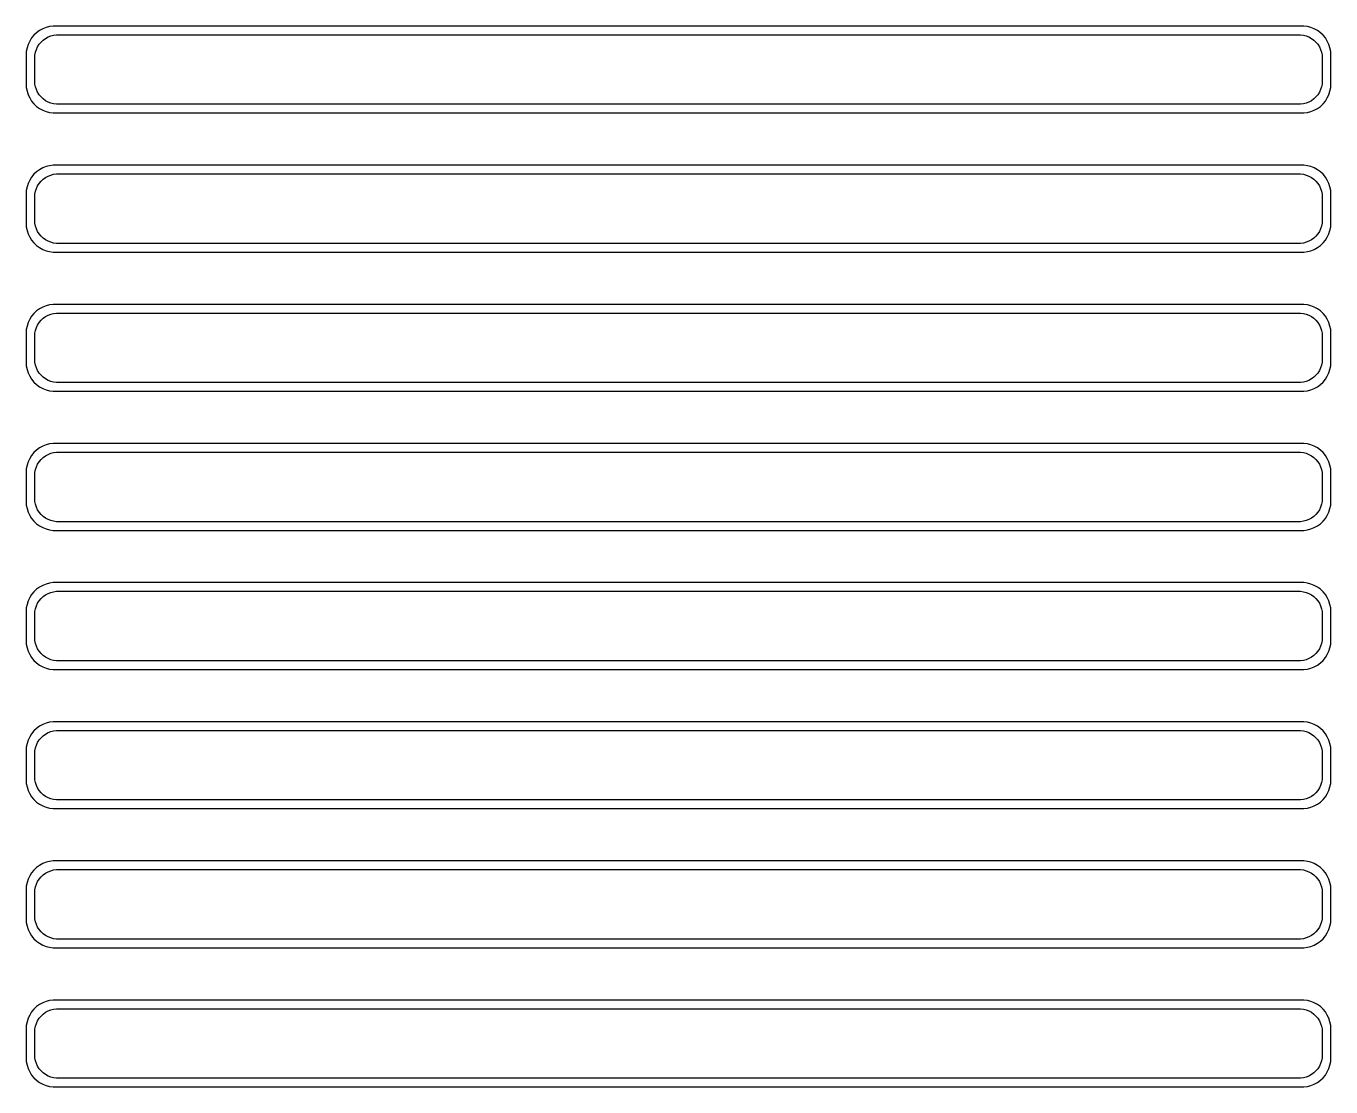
# Model space of a CAD drawing. Header units: metres. Extents: x -112 to 112, y 353 to 703.
# Drawn here: x -112.5 to 112.5, y 520.5 to 703.5 of the extents above; entities that cross this region are included whole.
import ezdxf

# ---------------------------------------------------------------- set-up
doc = ezdxf.new("R2010")
doc.units = ezdxf.units.M

msp = doc.modelspace()

# ---------------------------------------------------------------- linework, layer by layer
for p, q in [((-110.687, 702.353), (-111.145, 701.923)), ((-110.179, 702.722), (-110.687, 702.353)), ((-109.629, 703.024), (-110.179, 702.722)), ((-109.045, 703.255), (-109.629, 703.024)), ((-108.437, 703.411), (-109.045, 703.255)), ((-107.814, 703.49), (-108.437, 703.411)), ((107.814, 703.49), (-107.814, 703.49)), ((108.437, 703.411), (107.814, 703.49)), ((109.045, 703.255), (108.437, 703.411)), ((109.629, 703.024), (109.045, 703.255)), ((110.179, 702.722), (109.629, 703.024)), ((110.687, 702.353), (110.179, 702.722)), ((111.145, 701.923), (110.687, 702.353)), ((-112.149, 700.341), (-112.343, 699.743)), ((-111.882, 700.909), (-112.149, 700.341)), ((-111.545, 701.439), (-111.882, 700.909)), ((-111.145, 701.923), (-111.545, 701.439)), ((-110.719, 699.472), (-110.505, 699.927)), ((-110.505, 699.927), (-110.236, 700.351)), ((-110.236, 700.351), (-109.916, 700.738)), ((-109.916, 700.738), (-109.55, 701.082)), ((-109.55, 701.082), (-109.143, 701.377)), ((-109.143, 701.377), (-108.703, 701.619)), ((-108.703, 701.619), (-108.236, 701.804)), ((-108.236, 701.804), (-107.75, 701.929)), ((-107.75, 701.929), (-107.251, 701.992)), ((-107.251, 701.992), (107.251, 701.992)), ((107.251, 701.992), (107.75, 701.929)), ((107.75, 701.929), (108.236, 701.804)), ((108.236, 701.804), (108.703, 701.619)), ((108.703, 701.619), (109.143, 701.377)), ((109.143, 701.377), (109.55, 701.082)), ((109.55, 701.082), (109.916, 700.738)), ((109.916, 700.738), (110.236, 700.351)), ((110.236, 700.351), (110.505, 699.927)), ((110.505, 699.927), (110.719, 699.472)), ((111.545, 701.439), (111.145, 701.923)), ((111.882, 700.909), (111.545, 701.439)), ((112.149, 700.341), (111.882, 700.909)), ((112.343, 699.743), (112.149, 700.341)), ((-112.461, 699.127), (-112.5, 698.5)), ((-112.5, 698.5), (-112.5, 693.5)), ((-112.343, 699.743), (-112.461, 699.127)), ((-111, 698), (-110.968, 698.501)), ((-111, 694), (-111, 698)), ((-110.968, 698.501), (-110.874, 698.995)), ((-110.874, 698.995), (-110.719, 699.472)), ((110.719, 699.472), (110.874, 698.995)), ((110.874, 698.995), (110.968, 698.501)), ((110.968, 698.501), (111, 698)), ((111, 698), (111, 694)), ((112.461, 699.127), (112.343, 699.743)), ((112.5, 698.5), (112.461, 699.127)), ((112.5, 693.5), (112.5, 698.5)), ((-112.5, 693.5), (-112.461, 692.873)), ((-110.968, 693.499), (-111, 694)), ((-110.874, 693.005), (-110.968, 693.499)), ((-110.719, 692.528), (-110.874, 693.005)), ((110.874, 693.005), (110.719, 692.528)), ((110.968, 693.499), (110.874, 693.005)), ((111, 694), (110.968, 693.499)), ((112.461, 692.873), (112.5, 693.5)), ((-112.461, 692.873), (-112.343, 692.257)), ((-112.343, 692.257), (-112.149, 691.659)), ((-112.149, 691.659), (-111.882, 691.091)), ((-111.882, 691.091), (-111.545, 690.561)), ((-110.505, 692.073), (-110.719, 692.528)), ((-110.236, 691.649), (-110.505, 692.073)), ((-109.916, 691.262), (-110.236, 691.649)), ((-109.55, 690.918), (-109.916, 691.262)), ((-109.143, 690.623), (-109.55, 690.918)), ((109.55, 690.918), (109.143, 690.623)), ((109.916, 691.262), (109.55, 690.918)), ((110.236, 691.649), (109.916, 691.262)), ((110.505, 692.073), (110.236, 691.649)), ((110.719, 692.528), (110.505, 692.073)), ((111.545, 690.561), (111.882, 691.091)), ((111.882, 691.091), (112.149, 691.659)), ((112.149, 691.659), (112.343, 692.257)), ((112.343, 692.257), (112.461, 692.873)), ((-111.545, 690.561), (-111.145, 690.077)), ((-111.145, 690.077), (-110.687, 689.647)), ((-110.687, 689.647), (-110.179, 689.278)), ((-110.179, 689.278), (-109.629, 688.976)), ((-109.629, 688.976), (-109.045, 688.745)), ((-108.703, 690.381), (-109.143, 690.623)), ((-109.045, 688.745), (-108.437, 688.589)), ((-108.236, 690.196), (-108.703, 690.381)), ((-108.437, 688.589), (-107.814, 688.51)), ((-107.75, 690.071), (-108.236, 690.196)), ((-107.814, 688.51), (107.814, 688.51)), ((-107.251, 690.008), (-107.75, 690.071)), ((107.251, 690.008), (-107.251, 690.008)), ((107.75, 690.071), (107.251, 690.008)), ((108.236, 690.196), (107.75, 690.071)), ((107.814, 688.51), (108.437, 688.589)), ((108.703, 690.381), (108.236, 690.196)), ((108.437, 688.589), (109.045, 688.745)), ((109.143, 690.623), (108.703, 690.381)), ((109.045, 688.745), (109.629, 688.976)), ((109.629, 688.976), (110.179, 689.278)), ((110.179, 689.278), (110.687, 689.647)), ((110.687, 689.647), (111.145, 690.077)), ((111.145, 690.077), (111.545, 690.561)), ((-111.545, 677.439), (-111.882, 676.909)), ((-111.145, 677.923), (-111.545, 677.439)), ((-110.687, 678.353), (-111.145, 677.923)), ((-110.179, 678.722), (-110.687, 678.353)), ((-109.629, 679.024), (-110.179, 678.722)), ((-109.045, 679.255), (-109.629, 679.024)), ((-109.55, 677.082), (-109.143, 677.377)), ((-109.143, 677.377), (-108.703, 677.619)), ((-108.437, 679.411), (-109.045, 679.255)), ((-108.703, 677.619), (-108.236, 677.804)), ((-107.814, 679.49), (-108.437, 679.411)), ((-108.236, 677.804), (-107.75, 677.929)), ((107.814, 679.49), (-107.814, 679.49)), ((-107.75, 677.929), (-107.251, 677.992)), ((-107.251, 677.992), (107.251, 677.992)), ((107.251, 677.992), (107.75, 677.929)), ((107.75, 677.929), (108.236, 677.804)), ((108.437, 679.411), (107.814, 679.49)), ((108.236, 677.804), (108.703, 677.619)), ((109.045, 679.255), (108.437, 679.411)), ((108.703, 677.619), (109.143, 677.377)), ((109.629, 679.024), (109.045, 679.255)), ((109.143, 677.377), (109.55, 677.082)), ((110.179, 678.722), (109.629, 679.024)), ((110.687, 678.353), (110.179, 678.722)), ((111.145, 677.923), (110.687, 678.353)), ((111.545, 677.439), (111.145, 677.923)), ((111.882, 676.909), (111.545, 677.439)), ((-112.461, 675.127), (-112.5, 674.5)), ((-112.343, 675.743), (-112.461, 675.127)), ((-112.149, 676.341), (-112.343, 675.743)), ((-111.882, 676.909), (-112.149, 676.341)), ((-110.874, 674.995), (-110.719, 675.472)), ((-110.719, 675.472), (-110.505, 675.927)), ((-110.505, 675.927), (-110.236, 676.351)), ((-110.236, 676.351), (-109.916, 676.738)), ((-109.916, 676.738), (-109.55, 677.082)), ((109.55, 677.082), (109.916, 676.738)), ((109.916, 676.738), (110.236, 676.351)), ((110.236, 676.351), (110.505, 675.927)), ((110.505, 675.927), (110.719, 675.472)), ((110.719, 675.472), (110.874, 674.995)), ((112.149, 676.341), (111.882, 676.909)), ((112.343, 675.743), (112.149, 676.341)), ((112.461, 675.127), (112.343, 675.743)), ((112.5, 674.5), (112.461, 675.127)), ((-112.5, 674.5), (-112.5, 669.5)), ((-111, 674), (-110.968, 674.501)), ((-111, 670), (-111, 674)), ((-110.968, 674.501), (-110.874, 674.995)), ((110.874, 674.995), (110.968, 674.501)), ((110.968, 674.501), (111, 674)), ((111, 674), (111, 670)), ((112.5, 669.5), (112.5, 674.5)), ((-112.5, 669.5), (-112.461, 668.873)), ((-112.461, 668.873), (-112.343, 668.257)), ((-112.343, 668.257), (-112.149, 667.659)), ((-110.968, 669.499), (-111, 670)), ((-110.874, 669.005), (-110.968, 669.499)), ((-110.719, 668.528), (-110.874, 669.005)), ((-110.505, 668.073), (-110.719, 668.528)), ((110.719, 668.528), (110.505, 668.073)), ((110.874, 669.005), (110.719, 668.528)), ((110.968, 669.499), (110.874, 669.005)), ((111, 670), (110.968, 669.499)), ((112.149, 667.659), (112.343, 668.257)), ((112.343, 668.257), (112.461, 668.873)), ((112.461, 668.873), (112.5, 669.5)), ((-112.149, 667.659), (-111.882, 667.091)), ((-111.882, 667.091), (-111.545, 666.561)), ((-111.545, 666.561), (-111.145, 666.077)), ((-111.145, 666.077), (-110.687, 665.647)), ((-110.236, 667.649), (-110.505, 668.073)), ((-109.916, 667.262), (-110.236, 667.649)), ((-109.55, 666.918), (-109.916, 667.262)), ((-109.143, 666.623), (-109.55, 666.918)), ((-108.703, 666.381), (-109.143, 666.623)), ((-108.236, 666.196), (-108.703, 666.381)), ((-107.75, 666.071), (-108.236, 666.196)), ((-107.251, 666.008), (-107.75, 666.071)), ((107.251, 666.008), (-107.251, 666.008)), ((107.75, 666.071), (107.251, 666.008)), ((108.236, 666.196), (107.75, 666.071)), ((108.703, 666.381), (108.236, 666.196)), ((109.143, 666.623), (108.703, 666.381)), ((109.55, 666.918), (109.143, 666.623)), ((109.916, 667.262), (109.55, 666.918)), ((110.236, 667.649), (109.916, 667.262)), ((110.505, 668.073), (110.236, 667.649)), ((110.687, 665.647), (111.145, 666.077)), ((111.145, 666.077), (111.545, 666.561)), ((111.545, 666.561), (111.882, 667.091)), ((111.882, 667.091), (112.149, 667.659)), ((-110.687, 665.647), (-110.179, 665.278)), ((-110.179, 665.278), (-109.629, 664.976)), ((-109.629, 664.976), (-109.045, 664.745)), ((-109.045, 664.745), (-108.437, 664.589)), ((-108.437, 664.589), (-107.814, 664.51)), ((-107.814, 664.51), (107.814, 664.51)), ((107.814, 664.51), (108.437, 664.589)), ((108.437, 664.589), (109.045, 664.745)), ((109.045, 664.745), (109.629, 664.976)), ((109.629, 664.976), (110.179, 665.278)), ((110.179, 665.278), (110.687, 665.647)), ((-109.629, 655.024), (-110.179, 654.722)), ((-109.045, 655.255), (-109.629, 655.024)), ((-108.437, 655.411), (-109.045, 655.255)), ((-107.814, 655.49), (-108.437, 655.411)), ((107.814, 655.49), (-107.814, 655.49)), ((108.437, 655.411), (107.814, 655.49)), ((109.045, 655.255), (108.437, 655.411)), ((109.629, 655.024), (109.045, 655.255)), ((110.179, 654.722), (109.629, 655.024)), ((-111.882, 652.909), (-112.149, 652.341)), ((-111.545, 653.439), (-111.882, 652.909)), ((-111.145, 653.923), (-111.545, 653.439)), ((-110.687, 654.353), (-111.145, 653.923)), ((-110.179, 654.722), (-110.687, 654.353)), ((-110.236, 652.351), (-109.916, 652.738)), ((-109.916, 652.738), (-109.55, 653.082)), ((-109.55, 653.082), (-109.143, 653.377)), ((-109.143, 653.377), (-108.703, 653.619)), ((-108.703, 653.619), (-108.236, 653.804)), ((-108.236, 653.804), (-107.75, 653.929)), ((-107.75, 653.929), (-107.251, 653.992)), ((-107.251, 653.992), (107.251, 653.992)), ((107.251, 653.992), (107.75, 653.929)), ((107.75, 653.929), (108.236, 653.804)), ((108.236, 653.804), (108.703, 653.619)), ((108.703, 653.619), (109.143, 653.377)), ((109.143, 653.377), (109.55, 653.082)), ((109.55, 653.082), (109.916, 652.738)), ((109.916, 652.738), (110.236, 652.351)), ((110.687, 654.353), (110.179, 654.722)), ((111.145, 653.923), (110.687, 654.353)), ((111.545, 653.439), (111.145, 653.923)), ((111.882, 652.909), (111.545, 653.439)), ((112.149, 652.341), (111.882, 652.909)), ((-112.461, 651.127), (-112.5, 650.5)), ((-112.5, 650.5), (-112.5, 645.5)), ((-112.343, 651.743), (-112.461, 651.127)), ((-112.149, 652.341), (-112.343, 651.743)), ((-111, 650), (-110.968, 650.501)), ((-110.968, 650.501), (-110.874, 650.995)), ((-110.874, 650.995), (-110.719, 651.472)), ((-110.719, 651.472), (-110.505, 651.927)), ((-110.505, 651.927), (-110.236, 652.351)), ((110.236, 652.351), (110.505, 651.927)), ((110.505, 651.927), (110.719, 651.472)), ((110.719, 651.472), (110.874, 650.995)), ((110.874, 650.995), (110.968, 650.501)), ((110.968, 650.501), (111, 650)), ((112.343, 651.743), (112.149, 652.341)), ((112.461, 651.127), (112.343, 651.743)), ((112.5, 650.5), (112.461, 651.127)), ((112.5, 645.5), (112.5, 650.5)), ((-111, 646), (-111, 650)), ((111, 650), (111, 646)), ((-110.968, 645.499), (-111, 646)), ((111, 646), (110.968, 645.499)), ((-112.5, 645.5), (-112.461, 644.873)), ((-112.461, 644.873), (-112.343, 644.257)), ((-112.343, 644.257), (-112.149, 643.659)), ((-112.149, 643.659), (-111.882, 643.091)), ((-110.874, 645.005), (-110.968, 645.499)), ((-110.719, 644.528), (-110.874, 645.005)), ((-110.505, 644.073), (-110.719, 644.528)), ((-110.236, 643.649), (-110.505, 644.073)), ((-109.916, 643.262), (-110.236, 643.649)), ((110.236, 643.649), (109.916, 643.262)), ((110.505, 644.073), (110.236, 643.649)), ((110.719, 644.528), (110.505, 644.073)), ((110.874, 645.005), (110.719, 644.528)), ((110.968, 645.499), (110.874, 645.005)), ((111.882, 643.091), (112.149, 643.659)), ((112.149, 643.659), (112.343, 644.257)), ((112.343, 644.257), (112.461, 644.873)), ((112.461, 644.873), (112.5, 645.5)), ((-111.882, 643.091), (-111.545, 642.561)), ((-111.545, 642.561), (-111.145, 642.077)), ((-111.145, 642.077), (-110.687, 641.647)), ((-110.687, 641.647), (-110.179, 641.278)), ((-110.179, 641.278), (-109.629, 640.976)), ((-109.55, 642.918), (-109.916, 643.262)), ((-109.143, 642.623), (-109.55, 642.918)), ((-108.703, 642.381), (-109.143, 642.623)), ((-108.236, 642.196), (-108.703, 642.381)), ((-107.75, 642.071), (-108.236, 642.196)), ((-107.251, 642.008), (-107.75, 642.071)), ((107.251, 642.008), (-107.251, 642.008)), ((107.75, 642.071), (107.251, 642.008)), ((108.236, 642.196), (107.75, 642.071)), ((108.703, 642.381), (108.236, 642.196)), ((109.143, 642.623), (108.703, 642.381)), ((109.55, 642.918), (109.143, 642.623)), ((109.916, 643.262), (109.55, 642.918)), ((109.629, 640.976), (110.179, 641.278)), ((110.179, 641.278), (110.687, 641.647)), ((110.687, 641.647), (111.145, 642.077)), ((111.145, 642.077), (111.545, 642.561)), ((111.545, 642.561), (111.882, 643.091)), ((-109.629, 640.976), (-109.045, 640.745)), ((-109.045, 640.745), (-108.437, 640.589)), ((-108.437, 640.589), (-107.814, 640.51)), ((-107.814, 640.51), (107.814, 640.51)), ((107.814, 640.51), (108.437, 640.589)), ((108.437, 640.589), (109.045, 640.745)), ((109.045, 640.745), (109.629, 640.976)), ((-110.687, 630.353), (-111.145, 629.923)), ((-110.179, 630.722), (-110.687, 630.353)), ((-109.629, 631.024), (-110.179, 630.722)), ((-109.045, 631.255), (-109.629, 631.024)), ((-108.437, 631.411), (-109.045, 631.255)), ((-107.814, 631.49), (-108.437, 631.411)), ((107.814, 631.49), (-107.814, 631.49)), ((108.437, 631.411), (107.814, 631.49)), ((109.045, 631.255), (108.437, 631.411)), ((109.629, 631.024), (109.045, 631.255)), ((110.179, 630.722), (109.629, 631.024)), ((110.687, 630.353), (110.179, 630.722)), ((111.145, 629.923), (110.687, 630.353)), ((-112.149, 628.341), (-112.343, 627.743)), ((-111.882, 628.909), (-112.149, 628.341)), ((-111.545, 629.439), (-111.882, 628.909)), ((-111.145, 629.923), (-111.545, 629.439)), ((-110.719, 627.472), (-110.505, 627.927)), ((-110.505, 627.927), (-110.236, 628.351)), ((-110.236, 628.351), (-109.916, 628.738)), ((-109.916, 628.738), (-109.55, 629.082)), ((-109.55, 629.082), (-109.143, 629.377)), ((-109.143, 629.377), (-108.703, 629.619)), ((-108.703, 629.619), (-108.236, 629.804)), ((-108.236, 629.804), (-107.75, 629.929)), ((-107.75, 629.929), (-107.251, 629.992)), ((-107.251, 629.992), (107.251, 629.992)), ((107.251, 629.992), (107.75, 629.929)), ((107.75, 629.929), (108.236, 629.804)), ((108.236, 629.804), (108.703, 629.619)), ((108.703, 629.619), (109.143, 629.377)), ((109.143, 629.377), (109.55, 629.082)), ((109.55, 629.082), (109.916, 628.738)), ((109.916, 628.738), (110.236, 628.351)), ((110.236, 628.351), (110.505, 627.927)), ((110.505, 627.927), (110.719, 627.472)), ((111.545, 629.439), (111.145, 629.923)), ((111.882, 628.909), (111.545, 629.439)), ((112.149, 628.341), (111.882, 628.909)), ((112.343, 627.743), (112.149, 628.341)), ((-112.461, 627.127), (-112.5, 626.5)), ((-112.5, 626.5), (-112.5, 621.5)), ((-112.343, 627.743), (-112.461, 627.127)), ((-111, 626), (-110.968, 626.501)), ((-111, 622), (-111, 626)), ((-110.968, 626.501), (-110.874, 626.995)), ((-110.874, 626.995), (-110.719, 627.472)), ((110.719, 627.472), (110.874, 626.995)), ((110.874, 626.995), (110.968, 626.501)), ((110.968, 626.501), (111, 626)), ((111, 626), (111, 622)), ((112.461, 627.127), (112.343, 627.743)), ((112.5, 626.5), (112.461, 627.127)), ((112.5, 621.5), (112.5, 626.5)), ((-112.5, 621.5), (-112.461, 620.873)), ((-110.968, 621.499), (-111, 622)), ((-110.874, 621.005), (-110.968, 621.499)), ((-110.719, 620.528), (-110.874, 621.005)), ((110.874, 621.005), (110.719, 620.528)), ((110.968, 621.499), (110.874, 621.005)), ((111, 622), (110.968, 621.499)), ((112.461, 620.873), (112.5, 621.5)), ((-112.461, 620.873), (-112.343, 620.257)), ((-112.343, 620.257), (-112.149, 619.659)), ((-112.149, 619.659), (-111.882, 619.091)), ((-111.882, 619.091), (-111.545, 618.561)), ((-110.505, 620.073), (-110.719, 620.528)), ((-110.236, 619.649), (-110.505, 620.073)), ((-109.916, 619.262), (-110.236, 619.649)), ((-109.55, 618.918), (-109.916, 619.262)), ((-109.143, 618.623), (-109.55, 618.918)), ((109.55, 618.918), (109.143, 618.623)), ((109.916, 619.262), (109.55, 618.918)), ((110.236, 619.649), (109.916, 619.262)), ((110.505, 620.073), (110.236, 619.649)), ((110.719, 620.528), (110.505, 620.073)), ((111.545, 618.561), (111.882, 619.091)), ((111.882, 619.091), (112.149, 619.659)), ((112.149, 619.659), (112.343, 620.257)), ((112.343, 620.257), (112.461, 620.873)), ((-111.545, 618.561), (-111.145, 618.077)), ((-111.145, 618.077), (-110.687, 617.647)), ((-110.687, 617.647), (-110.179, 617.278)), ((-110.179, 617.278), (-109.629, 616.976)), ((-109.629, 616.976), (-109.045, 616.745)), ((-108.703, 618.381), (-109.143, 618.623)), ((-109.045, 616.745), (-108.437, 616.589)), ((-108.236, 618.196), (-108.703, 618.381)), ((-108.437, 616.589), (-107.814, 616.51)), ((-107.75, 618.071), (-108.236, 618.196)), ((-107.814, 616.51), (107.814, 616.51)), ((-107.251, 618.008), (-107.75, 618.071)), ((107.251, 618.008), (-107.251, 618.008)), ((107.75, 618.071), (107.251, 618.008)), ((108.236, 618.196), (107.75, 618.071)), ((107.814, 616.51), (108.437, 616.589)), ((108.703, 618.381), (108.236, 618.196)), ((108.437, 616.589), (109.045, 616.745)), ((109.143, 618.623), (108.703, 618.381)), ((109.045, 616.745), (109.629, 616.976)), ((109.629, 616.976), (110.179, 617.278)), ((110.179, 617.278), (110.687, 617.647)), ((110.687, 617.647), (111.145, 618.077)), ((111.145, 618.077), (111.545, 618.561)), ((-111.545, 605.439), (-111.882, 604.909)), ((-111.145, 605.923), (-111.545, 605.439)), ((-110.687, 606.353), (-111.145, 605.923)), ((-110.179, 606.722), (-110.687, 606.353)), ((-109.629, 607.024), (-110.179, 606.722)), ((-109.045, 607.255), (-109.629, 607.024)), ((-109.55, 605.082), (-109.143, 605.377)), ((-109.143, 605.377), (-108.703, 605.619)), ((-108.437, 607.411), (-109.045, 607.255)), ((-108.703, 605.619), (-108.236, 605.804)), ((-107.814, 607.49), (-108.437, 607.411)), ((-108.236, 605.804), (-107.75, 605.929)), ((107.814, 607.49), (-107.814, 607.49)), ((-107.75, 605.929), (-107.251, 605.992)), ((-107.251, 605.992), (107.251, 605.992)), ((107.251, 605.992), (107.75, 605.929)), ((107.75, 605.929), (108.236, 605.804)), ((108.437, 607.411), (107.814, 607.49)), ((108.236, 605.804), (108.703, 605.619)), ((109.045, 607.255), (108.437, 607.411)), ((108.703, 605.619), (109.143, 605.377)), ((109.629, 607.024), (109.045, 607.255)), ((109.143, 605.377), (109.55, 605.082)), ((110.179, 606.722), (109.629, 607.024)), ((110.687, 606.353), (110.179, 606.722)), ((111.145, 605.923), (110.687, 606.353)), ((111.545, 605.439), (111.145, 605.923)), ((111.882, 604.909), (111.545, 605.439)), ((-112.461, 603.127), (-112.5, 602.5)), ((-112.343, 603.743), (-112.461, 603.127)), ((-112.149, 604.341), (-112.343, 603.743)), ((-111.882, 604.909), (-112.149, 604.341)), ((-110.874, 602.995), (-110.719, 603.472)), ((-110.719, 603.472), (-110.505, 603.927)), ((-110.505, 603.927), (-110.236, 604.351)), ((-110.236, 604.351), (-109.916, 604.738)), ((-109.916, 604.738), (-109.55, 605.082)), ((109.55, 605.082), (109.916, 604.738)), ((109.916, 604.738), (110.236, 604.351)), ((110.236, 604.351), (110.505, 603.927)), ((110.505, 603.927), (110.719, 603.472)), ((110.719, 603.472), (110.874, 602.995)), ((112.149, 604.341), (111.882, 604.909)), ((112.343, 603.743), (112.149, 604.341)), ((112.461, 603.127), (112.343, 603.743)), ((112.5, 602.5), (112.461, 603.127)), ((-112.5, 602.5), (-112.5, 597.5)), ((-111, 602), (-110.968, 602.501)), ((-111, 598), (-111, 602)), ((-110.968, 602.501), (-110.874, 602.995)), ((110.874, 602.995), (110.968, 602.501)), ((110.968, 602.501), (111, 602)), ((111, 602), (111, 598)), ((112.5, 597.5), (112.5, 602.5)), ((-112.5, 597.5), (-112.461, 596.873)), ((-112.461, 596.873), (-112.343, 596.257)), ((-112.343, 596.257), (-112.149, 595.659)), ((-110.968, 597.499), (-111, 598)), ((-110.874, 597.005), (-110.968, 597.499)), ((-110.719, 596.528), (-110.874, 597.005)), ((-110.505, 596.073), (-110.719, 596.528)), ((110.719, 596.528), (110.505, 596.073)), ((110.874, 597.005), (110.719, 596.528)), ((110.968, 597.499), (110.874, 597.005)), ((111, 598), (110.968, 597.499)), ((112.149, 595.659), (112.343, 596.257)), ((112.343, 596.257), (112.461, 596.873)), ((112.461, 596.873), (112.5, 597.5)), ((-112.149, 595.659), (-111.882, 595.091)), ((-111.882, 595.091), (-111.545, 594.561)), ((-111.545, 594.561), (-111.145, 594.077)), ((-111.145, 594.077), (-110.687, 593.647)), ((-110.236, 595.649), (-110.505, 596.073)), ((-109.916, 595.262), (-110.236, 595.649)), ((-109.55, 594.918), (-109.916, 595.262)), ((-109.143, 594.623), (-109.55, 594.918)), ((-108.703, 594.381), (-109.143, 594.623)), ((-108.236, 594.196), (-108.703, 594.381)), ((-107.75, 594.071), (-108.236, 594.196)), ((-107.251, 594.008), (-107.75, 594.071)), ((107.251, 594.008), (-107.251, 594.008)), ((107.75, 594.071), (107.251, 594.008)), ((108.236, 594.196), (107.75, 594.071)), ((108.703, 594.381), (108.236, 594.196)), ((109.143, 594.623), (108.703, 594.381)), ((109.55, 594.918), (109.143, 594.623)), ((109.916, 595.262), (109.55, 594.918)), ((110.236, 595.649), (109.916, 595.262)), ((110.505, 596.073), (110.236, 595.649)), ((110.687, 593.647), (111.145, 594.077)), ((111.145, 594.077), (111.545, 594.561)), ((111.545, 594.561), (111.882, 595.091)), ((111.882, 595.091), (112.149, 595.659)), ((-110.687, 593.647), (-110.179, 593.278)), ((-110.179, 593.278), (-109.629, 592.976)), ((-109.629, 592.976), (-109.045, 592.745)), ((-109.045, 592.745), (-108.437, 592.589)), ((-108.437, 592.589), (-107.814, 592.51)), ((-107.814, 592.51), (107.814, 592.51)), ((107.814, 592.51), (108.437, 592.589)), ((108.437, 592.589), (109.045, 592.745)), ((109.045, 592.745), (109.629, 592.976)), ((109.629, 592.976), (110.179, 593.278)), ((110.179, 593.278), (110.687, 593.647)), ((-109.629, 583.024), (-110.179, 582.722)), ((-109.045, 583.255), (-109.629, 583.024)), ((-108.437, 583.411), (-109.045, 583.255)), ((-107.814, 583.49), (-108.437, 583.411)), ((107.814, 583.49), (-107.814, 583.49)), ((108.437, 583.411), (107.814, 583.49)), ((109.045, 583.255), (108.437, 583.411)), ((109.629, 583.024), (109.045, 583.255)), ((110.179, 582.722), (109.629, 583.024)), ((-111.882, 580.909), (-112.149, 580.341)), ((-111.545, 581.439), (-111.882, 580.909)), ((-111.145, 581.923), (-111.545, 581.439)), ((-110.687, 582.353), (-111.145, 581.923)), ((-110.179, 582.722), (-110.687, 582.353)), ((-110.236, 580.351), (-109.916, 580.738)), ((-109.916, 580.738), (-109.55, 581.082)), ((-109.55, 581.082), (-109.143, 581.377)), ((-109.143, 581.377), (-108.703, 581.619)), ((-108.703, 581.619), (-108.236, 581.804)), ((-108.236, 581.804), (-107.75, 581.929)), ((-107.75, 581.929), (-107.251, 581.992)), ((-107.251, 581.992), (107.251, 581.992)), ((107.251, 581.992), (107.75, 581.929)), ((107.75, 581.929), (108.236, 581.804)), ((108.236, 581.804), (108.703, 581.619)), ((108.703, 581.619), (109.143, 581.377)), ((109.143, 581.377), (109.55, 581.082)), ((109.55, 581.082), (109.916, 580.738)), ((109.916, 580.738), (110.236, 580.351)), ((110.687, 582.353), (110.179, 582.722)), ((111.145, 581.923), (110.687, 582.353)), ((111.545, 581.439), (111.145, 581.923)), ((111.882, 580.909), (111.545, 581.439)), ((112.149, 580.341), (111.882, 580.909)), ((-112.461, 579.127), (-112.5, 578.5)), ((-112.5, 578.5), (-112.5, 573.5)), ((-112.343, 579.743), (-112.461, 579.127)), ((-112.149, 580.341), (-112.343, 579.743)), ((-111, 578), (-110.968, 578.501)), ((-110.968, 578.501), (-110.874, 578.995)), ((-110.874, 578.995), (-110.719, 579.472)), ((-110.719, 579.472), (-110.505, 579.927)), ((-110.505, 579.927), (-110.236, 580.351)), ((110.236, 580.351), (110.505, 579.927)), ((110.505, 579.927), (110.719, 579.472)), ((110.719, 579.472), (110.874, 578.995)), ((110.874, 578.995), (110.968, 578.501)), ((110.968, 578.501), (111, 578)), ((112.343, 579.743), (112.149, 580.341)), ((112.461, 579.127), (112.343, 579.743)), ((112.5, 578.5), (112.461, 579.127)), ((112.5, 573.5), (112.5, 578.5)), ((-111, 574), (-111, 578)), ((111, 578), (111, 574)), ((-110.968, 573.499), (-111, 574)), ((111, 574), (110.968, 573.499)), ((-112.5, 573.5), (-112.461, 572.873)), ((-112.461, 572.873), (-112.343, 572.257)), ((-112.343, 572.257), (-112.149, 571.659)), ((-112.149, 571.659), (-111.882, 571.091)), ((-110.874, 573.005), (-110.968, 573.499)), ((-110.719, 572.528), (-110.874, 573.005)), ((-110.505, 572.073), (-110.719, 572.528)), ((-110.236, 571.649), (-110.505, 572.073)), ((-109.916, 571.262), (-110.236, 571.649)), ((110.236, 571.649), (109.916, 571.262)), ((110.505, 572.073), (110.236, 571.649)), ((110.719, 572.528), (110.505, 572.073)), ((110.874, 573.005), (110.719, 572.528)), ((110.968, 573.499), (110.874, 573.005)), ((111.882, 571.091), (112.149, 571.659)), ((112.149, 571.659), (112.343, 572.257)), ((112.343, 572.257), (112.461, 572.873)), ((112.461, 572.873), (112.5, 573.5)), ((-111.882, 571.091), (-111.545, 570.561)), ((-111.545, 570.561), (-111.145, 570.077)), ((-111.145, 570.077), (-110.687, 569.647)), ((-110.687, 569.647), (-110.179, 569.278)), ((-110.179, 569.278), (-109.629, 568.976)), ((-109.55, 570.918), (-109.916, 571.262)), ((-109.143, 570.623), (-109.55, 570.918)), ((-108.703, 570.381), (-109.143, 570.623)), ((-108.236, 570.196), (-108.703, 570.381)), ((-107.75, 570.071), (-108.236, 570.196)), ((-107.251, 570.008), (-107.75, 570.071)), ((107.251, 570.008), (-107.251, 570.008)), ((107.75, 570.071), (107.251, 570.008)), ((108.236, 570.196), (107.75, 570.071)), ((108.703, 570.381), (108.236, 570.196)), ((109.143, 570.623), (108.703, 570.381)), ((109.55, 570.918), (109.143, 570.623)), ((109.916, 571.262), (109.55, 570.918)), ((109.629, 568.976), (110.179, 569.278)), ((110.179, 569.278), (110.687, 569.647)), ((110.687, 569.647), (111.145, 570.077)), ((111.145, 570.077), (111.545, 570.561)), ((111.545, 570.561), (111.882, 571.091)), ((-109.629, 568.976), (-109.045, 568.745)), ((-109.045, 568.745), (-108.437, 568.589)), ((-108.437, 568.589), (-107.814, 568.51)), ((-107.814, 568.51), (107.814, 568.51)), ((107.814, 568.51), (108.437, 568.589)), ((108.437, 568.589), (109.045, 568.745)), ((109.045, 568.745), (109.629, 568.976)), ((-110.687, 558.353), (-111.145, 557.923)), ((-110.179, 558.722), (-110.687, 558.353)), ((-109.629, 559.024), (-110.179, 558.722)), ((-109.045, 559.255), (-109.629, 559.024)), ((-108.437, 559.411), (-109.045, 559.255)), ((-107.814, 559.49), (-108.437, 559.411)), ((107.814, 559.49), (-107.814, 559.49)), ((108.437, 559.411), (107.814, 559.49)), ((109.045, 559.255), (108.437, 559.411)), ((109.629, 559.024), (109.045, 559.255)), ((110.179, 558.722), (109.629, 559.024)), ((110.687, 558.353), (110.179, 558.722)), ((111.145, 557.923), (110.687, 558.353)), ((-112.149, 556.341), (-112.343, 555.743)), ((-111.882, 556.909), (-112.149, 556.341)), ((-111.545, 557.439), (-111.882, 556.909)), ((-111.145, 557.923), (-111.545, 557.439)), ((-110.719, 555.472), (-110.505, 555.927)), ((-110.505, 555.927), (-110.236, 556.351)), ((-110.236, 556.351), (-109.916, 556.738)), ((-109.916, 556.738), (-109.55, 557.082)), ((-109.55, 557.082), (-109.143, 557.377)), ((-109.143, 557.377), (-108.703, 557.619)), ((-108.703, 557.619), (-108.236, 557.804)), ((-108.236, 557.804), (-107.75, 557.929)), ((-107.75, 557.929), (-107.251, 557.992)), ((-107.251, 557.992), (107.251, 557.992)), ((107.251, 557.992), (107.75, 557.929)), ((107.75, 557.929), (108.236, 557.804)), ((108.236, 557.804), (108.703, 557.619)), ((108.703, 557.619), (109.143, 557.377)), ((109.143, 557.377), (109.55, 557.082)), ((109.55, 557.082), (109.916, 556.738)), ((109.916, 556.738), (110.236, 556.351)), ((110.236, 556.351), (110.505, 555.927)), ((110.505, 555.927), (110.719, 555.472)), ((111.545, 557.439), (111.145, 557.923)), ((111.882, 556.909), (111.545, 557.439)), ((112.149, 556.341), (111.882, 556.909)), ((112.343, 555.743), (112.149, 556.341)), ((-112.461, 555.127), (-112.5, 554.5)), ((-112.5, 554.5), (-112.5, 549.5)), ((-112.343, 555.743), (-112.461, 555.127)), ((-111, 554), (-110.968, 554.501)), ((-111, 550), (-111, 554)), ((-110.968, 554.501), (-110.874, 554.995)), ((-110.874, 554.995), (-110.719, 555.472)), ((110.719, 555.472), (110.874, 554.995)), ((110.874, 554.995), (110.968, 554.501)), ((110.968, 554.501), (111, 554)), ((111, 554), (111, 550)), ((112.461, 555.127), (112.343, 555.743)), ((112.5, 554.5), (112.461, 555.127)), ((112.5, 549.5), (112.5, 554.5)), ((-112.5, 549.5), (-112.461, 548.873)), ((-110.968, 549.499), (-111, 550)), ((-110.874, 549.005), (-110.968, 549.499)), ((-110.719, 548.528), (-110.874, 549.005)), ((110.874, 549.005), (110.719, 548.528)), ((110.968, 549.499), (110.874, 549.005)), ((111, 550), (110.968, 549.499)), ((112.461, 548.873), (112.5, 549.5)), ((-112.461, 548.873), (-112.343, 548.257)), ((-112.343, 548.257), (-112.149, 547.659)), ((-112.149, 547.659), (-111.882, 547.091)), ((-111.882, 547.091), (-111.545, 546.561)), ((-110.505, 548.073), (-110.719, 548.528)), ((-110.236, 547.649), (-110.505, 548.073)), ((-109.916, 547.262), (-110.236, 547.649)), ((-109.55, 546.918), (-109.916, 547.262)), ((-109.143, 546.623), (-109.55, 546.918)), ((109.55, 546.918), (109.143, 546.623)), ((109.916, 547.262), (109.55, 546.918)), ((110.236, 547.649), (109.916, 547.262)), ((110.505, 548.073), (110.236, 547.649)), ((110.719, 548.528), (110.505, 548.073)), ((111.545, 546.561), (111.882, 547.091)), ((111.882, 547.091), (112.149, 547.659)), ((112.149, 547.659), (112.343, 548.257)), ((112.343, 548.257), (112.461, 548.873)), ((-111.545, 546.561), (-111.145, 546.077)), ((-111.145, 546.077), (-110.687, 545.647)), ((-110.687, 545.647), (-110.179, 545.278)), ((-110.179, 545.278), (-109.629, 544.976)), ((-109.629, 544.976), (-109.045, 544.745)), ((-108.703, 546.381), (-109.143, 546.623)), ((-109.045, 544.745), (-108.437, 544.589)), ((-108.236, 546.196), (-108.703, 546.381)), ((-108.437, 544.589), (-107.814, 544.51)), ((-107.75, 546.071), (-108.236, 546.196)), ((-107.814, 544.51), (107.814, 544.51)), ((-107.251, 546.008), (-107.75, 546.071)), ((107.251, 546.008), (-107.251, 546.008)), ((107.75, 546.071), (107.251, 546.008)), ((108.236, 546.196), (107.75, 546.071)), ((107.814, 544.51), (108.437, 544.589)), ((108.703, 546.381), (108.236, 546.196)), ((108.437, 544.589), (109.045, 544.745)), ((109.143, 546.623), (108.703, 546.381)), ((109.045, 544.745), (109.629, 544.976)), ((109.629, 544.976), (110.179, 545.278)), ((110.179, 545.278), (110.687, 545.647)), ((110.687, 545.647), (111.145, 546.077)), ((111.145, 546.077), (111.545, 546.561)), ((-111.545, 533.439), (-111.882, 532.909)), ((-111.145, 533.923), (-111.545, 533.439)), ((-110.687, 534.353), (-111.145, 533.923)), ((-110.179, 534.722), (-110.687, 534.353)), ((-109.629, 535.024), (-110.179, 534.722)), ((-109.045, 535.255), (-109.629, 535.024)), ((-109.55, 533.082), (-109.143, 533.377)), ((-109.143, 533.377), (-108.703, 533.619)), ((-108.437, 535.411), (-109.045, 535.255)), ((-108.703, 533.619), (-108.236, 533.804)), ((-107.814, 535.49), (-108.437, 535.411)), ((-108.236, 533.804), (-107.75, 533.929)), ((107.814, 535.49), (-107.814, 535.49)), ((-107.75, 533.929), (-107.251, 533.992)), ((-107.251, 533.992), (107.251, 533.992)), ((107.251, 533.992), (107.75, 533.929)), ((107.75, 533.929), (108.236, 533.804)), ((108.437, 535.411), (107.814, 535.49)), ((108.236, 533.804), (108.703, 533.619)), ((109.045, 535.255), (108.437, 535.411)), ((108.703, 533.619), (109.143, 533.377)), ((109.629, 535.024), (109.045, 535.255)), ((109.143, 533.377), (109.55, 533.082)), ((110.179, 534.722), (109.629, 535.024)), ((110.687, 534.353), (110.179, 534.722)), ((111.145, 533.923), (110.687, 534.353)), ((111.545, 533.439), (111.145, 533.923)), ((111.882, 532.909), (111.545, 533.439)), ((-112.461, 531.127), (-112.5, 530.5)), ((-112.343, 531.743), (-112.461, 531.127)), ((-112.149, 532.341), (-112.343, 531.743)), ((-111.882, 532.909), (-112.149, 532.341)), ((-110.874, 530.995), (-110.719, 531.472)), ((-110.719, 531.472), (-110.505, 531.927)), ((-110.505, 531.927), (-110.236, 532.351)), ((-110.236, 532.351), (-109.916, 532.738)), ((-109.916, 532.738), (-109.55, 533.082)), ((109.55, 533.082), (109.916, 532.738)), ((109.916, 532.738), (110.236, 532.351)), ((110.236, 532.351), (110.505, 531.927)), ((110.505, 531.927), (110.719, 531.472)), ((110.719, 531.472), (110.874, 530.995)), ((112.149, 532.341), (111.882, 532.909)), ((112.343, 531.743), (112.149, 532.341)), ((112.461, 531.127), (112.343, 531.743)), ((112.5, 530.5), (112.461, 531.127)), ((-112.5, 530.5), (-112.5, 525.5)), ((-111, 530), (-110.968, 530.501)), ((-111, 526), (-111, 530)), ((-110.968, 530.501), (-110.874, 530.995)), ((110.874, 530.995), (110.968, 530.501)), ((110.968, 530.501), (111, 530)), ((111, 530), (111, 526)), ((112.5, 525.5), (112.5, 530.5)), ((-112.5, 525.5), (-112.461, 524.873)), ((-112.461, 524.873), (-112.343, 524.257)), ((-112.343, 524.257), (-112.149, 523.659)), ((-110.968, 525.499), (-111, 526)), ((-110.874, 525.005), (-110.968, 525.499)), ((-110.719, 524.528), (-110.874, 525.005)), ((-110.505, 524.073), (-110.719, 524.528)), ((110.719, 524.528), (110.505, 524.073)), ((110.874, 525.005), (110.719, 524.528)), ((110.968, 525.499), (110.874, 525.005)), ((111, 526), (110.968, 525.499)), ((112.149, 523.659), (112.343, 524.257)), ((112.343, 524.257), (112.461, 524.873)), ((112.461, 524.873), (112.5, 525.5)), ((-112.149, 523.659), (-111.882, 523.091)), ((-111.882, 523.091), (-111.545, 522.561)), ((-111.545, 522.561), (-111.145, 522.077)), ((-111.145, 522.077), (-110.687, 521.647)), ((-110.236, 523.649), (-110.505, 524.073)), ((-109.916, 523.262), (-110.236, 523.649)), ((-109.55, 522.918), (-109.916, 523.262)), ((-109.143, 522.623), (-109.55, 522.918)), ((-108.703, 522.381), (-109.143, 522.623)), ((-108.236, 522.196), (-108.703, 522.381)), ((-107.75, 522.071), (-108.236, 522.196)), ((-107.251, 522.008), (-107.75, 522.071)), ((107.251, 522.008), (-107.251, 522.008)), ((107.75, 522.071), (107.251, 522.008)), ((108.236, 522.196), (107.75, 522.071)), ((108.703, 522.381), (108.236, 522.196)), ((109.143, 522.623), (108.703, 522.381)), ((109.55, 522.918), (109.143, 522.623)), ((109.916, 523.262), (109.55, 522.918)), ((110.236, 523.649), (109.916, 523.262)), ((110.505, 524.073), (110.236, 523.649)), ((110.687, 521.647), (111.145, 522.077)), ((111.145, 522.077), (111.545, 522.561)), ((111.545, 522.561), (111.882, 523.091)), ((111.882, 523.091), (112.149, 523.659)), ((-110.687, 521.647), (-110.179, 521.278)), ((-110.179, 521.278), (-109.629, 520.976)), ((-109.629, 520.976), (-109.045, 520.745)), ((-109.045, 520.745), (-108.437, 520.589)), ((-108.437, 520.589), (-107.814, 520.51)), ((-107.814, 520.51), (107.814, 520.51)), ((107.814, 520.51), (108.437, 520.589)), ((108.437, 520.589), (109.045, 520.745)), ((109.045, 520.745), (109.629, 520.976)), ((109.629, 520.976), (110.179, 521.278)), ((110.179, 521.278), (110.687, 521.647))]:
    msp.add_line(p, q)

doc.saveas('drawing.dxf')
